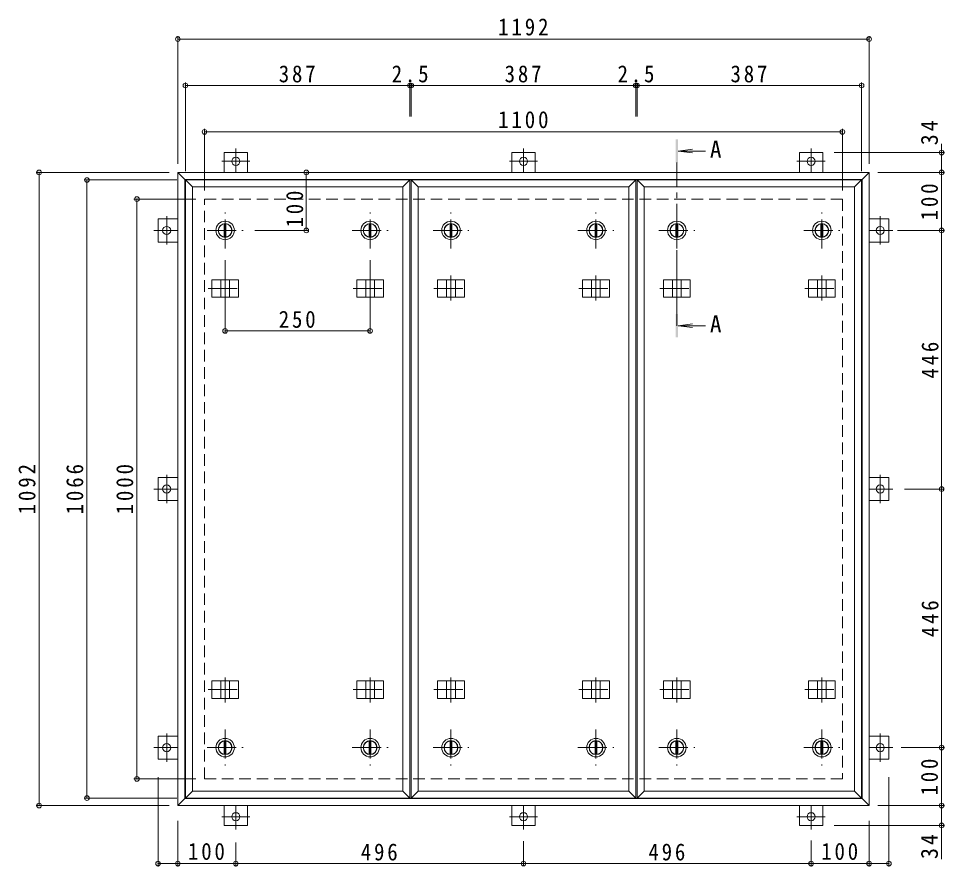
# Model space of a CAD drawing. Units: millimetres at full size, sheet at 1:10. Extents: x -1813 to 1949, y -1353 to 1377.
# Drawn here: x -1778 to -181, y -86 to 1377 of the extents above; entities that cross this region are included whole.
import ezdxf
from ezdxf.enums import TextEntityAlignment as Align

# ---------------------------------------------------------------- set-up
doc = ezdxf.new("R2010")
doc.units = ezdxf.units.MM
doc.header["$LTSCALE"] = 10
doc.header["$PDMODE"] = 32
doc.header["$PDSIZE"] = 8
doc.linetypes.add('CHAIN1', pattern=[8, 5, -1, 1, -1])
doc.linetypes.add('DASHED2', pattern=[3, 2, -1])
for name, color, linetype, lineweight in [('0-1_躯体', 2, 'DASHED2', 9), ('0-2_仕上', 3, 'Continuous', 9), ('0-3_建具', 4, 'Continuous', 9), ('0-5_寸法', 4, 'Continuous', 9), ('0-C', 2, 'Continuous', 9), ('0-E', 3, 'Continuous', 9), ('0-F', 7, 'Continuous', 9)]:
    doc.layers.add(name, color=color, linetype=linetype, lineweight=lineweight)
doc.styles.add('ＭＳ ゴシック', font='')
doc.styles.get('ＭＳ ゴシック').set_extended_font_data('MS Gothic')

msp = doc.modelspace()

# ---------------------------------------------------------------- linework, layer by layer
at = {"layer": '0-1_躯体'}
for p, q in [((-1457.34, 1065.08), (-357.34, 1065.08)), ((-1457.34, 65.08), (-1457.34, 1065.08)), ((-357.34, 1065.08), (-357.34, 65.08)), ((-357.34, 65.08), (-1457.34, 65.08))]:
    msp.add_line(p, q, dxfattribs=at)
at = {"layer": '0-2_仕上'}
for p, q in [((-1490.34, 1098.08), (-1478.34, 1086.08)), ((-1490.34, 32.08), (-1490.34, 1098.08)), ((-1490.34, 1098.08), (-1103.34, 1098.08)), ((-1115.34, 1086.08), (-1103.34, 1098.08)), ((-1103.34, 32.08), (-1103.34, 1098.08)), ((-1100.84, 1098.08), (-1088.84, 1086.08)), ((-1100.84, 32.08), (-1100.84, 1098.08)), ((-1100.84, 1098.08), (-713.84, 1098.08)), ((-725.84, 1086.08), (-713.84, 1098.08)), ((-713.84, 32.08), (-713.84, 1098.08)), ((-711.34, 1098.08), (-699.34, 1086.08)), ((-711.34, 32.08), (-711.34, 1098.08)), ((-711.34, 1098.08), (-324.34, 1098.08)), ((-336.34, 1086.08), (-324.34, 1098.08)), ((-324.34, 32.08), (-324.34, 1098.08)), ((-1490.34, 32.08), (-1478.34, 44.08)), ((-1103.34, 32.08), (-1490.34, 32.08)), ((-1115.34, 44.08), (-1478.34, 44.08)), ((-1100.84, 32.08), (-1088.84, 44.08)), ((-713.84, 32.08), (-1100.84, 32.08)), ((-725.84, 44.08), (-1088.84, 44.08)), ((-711.34, 32.08), (-699.34, 44.08)), ((-324.34, 32.08), (-711.34, 32.08)), ((-336.34, 44.08), (-699.34, 44.08))]:
    msp.add_line(p, q, dxfattribs=at)
for points in [[(-1478.34, 44.08), (-1478.34, 1086.08), (-1115.34, 1086.08)], [(-1103.34, 32.08), (-1115.34, 44.08), (-1115.34, 1086.08)], [(-1088.84, 44.08), (-1088.84, 1086.08), (-725.84, 1086.08)], [(-713.84, 32.08), (-725.84, 44.08), (-725.84, 1086.08)], [(-699.34, 44.08), (-699.34, 1086.08), (-336.34, 1086.08)], [(-324.34, 32.08), (-336.34, 44.08), (-336.34, 1086.08)]]:
    msp.add_lwpolyline(points, dxfattribs=at)
at = {"layer": '0-3_建具', "color": 2}
for p, q in [((-1503.34, 1111.08), (-1491.34, 1099.08)), ((-1503.34, 1111.08), (-311.34, 1111.08)), ((-1503.34, 19.08), (-1503.34, 1111.08)), ((-323.34, 1099.08), (-311.34, 1111.08)), ((-311.34, 1111.08), (-311.34, 19.08)), ((-1491.34, 1099.08), (-323.34, 1099.08)), ((-1491.34, 31.08), (-1491.34, 1099.08)), ((-323.34, 31.08), (-323.34, 1099.08)), ((-1491.34, 31.08), (-1503.34, 19.08)), ((-311.34, 19.08), (-1503.34, 19.08)), ((-323.34, 31.08), (-1491.34, 31.08)), ((-323.34, 31.08), (-311.34, 19.08))]:
    msp.add_line(p, q, dxfattribs=at)
at = {"layer": '0-3_建具', "linetype": 'CHAIN1'}
for p, q in [((-1421.84, 933.2), (-1421.84, 889.96)), ((-1171.84, 933.2), (-1171.84, 889.96)), ((-1032.34, 933.2), (-1032.34, 889.96)), ((-782.34, 933.2), (-782.34, 889.96)), ((-642.84, 933.2), (-642.84, 889.96)), ((-392.84, 933.2), (-392.84, 889.96)), ((-1451.25, 911.08), (-1392.43, 911.08)), ((-1201.25, 911.08), (-1142.43, 911.08)), ((-1061.75, 911.08), (-1002.93, 911.08)), ((-811.75, 911.08), (-752.93, 911.08)), ((-672.25, 911.08), (-613.43, 911.08)), ((-422.25, 911.08), (-363.43, 911.08)), ((-1421.84, 196.96), (-1421.84, 240.2)), ((-1171.84, 196.96), (-1171.84, 240.2)), ((-1032.34, 196.96), (-1032.34, 240.2)), ((-782.34, 196.96), (-782.34, 240.2)), ((-642.84, 196.96), (-642.84, 240.2)), ((-392.84, 196.96), (-392.84, 240.2)), ((-1451.25, 219.08), (-1392.43, 219.08)), ((-1201.25, 219.08), (-1142.43, 219.08)), ((-1061.75, 219.08), (-1002.93, 219.08)), ((-811.75, 219.08), (-752.93, 219.08)), ((-672.25, 219.08), (-613.43, 219.08)), ((-422.25, 219.08), (-363.43, 219.08))]:
    msp.add_line(p, q, dxfattribs=at)
at = {"layer": '0-3_建具'}
for p, q in [((-1444.93, 926.08), (-1444.93, 896.08)), ((-1444.93, 926.08), (-1398.75, 926.08)), ((-1429.34, 926.08), (-1429.34, 896.08)), ((-1414.34, 926.08), (-1414.34, 896.08)), ((-1398.75, 926.08), (-1398.75, 896.08)), ((-1194.93, 926.08), (-1194.93, 896.08)), ((-1194.93, 926.08), (-1148.75, 926.08)), ((-1179.34, 926.08), (-1179.34, 896.08)), ((-1164.34, 926.08), (-1164.34, 896.08)), ((-1148.75, 926.08), (-1148.75, 896.08)), ((-1055.43, 926.08), (-1055.43, 896.08)), ((-1055.43, 926.08), (-1009.25, 926.08)), ((-1039.84, 926.08), (-1039.84, 896.08)), ((-1024.84, 926.08), (-1024.84, 896.08)), ((-1009.25, 926.08), (-1009.25, 896.08)), ((-805.43, 926.08), (-805.43, 896.08)), ((-805.43, 926.08), (-759.25, 926.08)), ((-789.84, 926.08), (-789.84, 896.08)), ((-774.84, 926.08), (-774.84, 896.08)), ((-759.25, 926.08), (-759.25, 896.08)), ((-665.93, 926.08), (-665.93, 896.08)), ((-665.93, 926.08), (-619.75, 926.08)), ((-650.34, 926.08), (-650.34, 896.08)), ((-635.34, 926.08), (-635.34, 896.08)), ((-619.75, 926.08), (-619.75, 896.08)), ((-415.93, 926.08), (-415.93, 896.08)), ((-415.93, 926.08), (-369.75, 926.08)), ((-400.34, 926.08), (-400.34, 896.08)), ((-385.34, 926.08), (-385.34, 896.08)), ((-369.75, 926.08), (-369.75, 896.08)), ((-1444.93, 896.08), (-1398.75, 896.08)), ((-1194.93, 896.08), (-1148.75, 896.08)), ((-1055.43, 896.08), (-1009.25, 896.08)), ((-805.43, 896.08), (-759.25, 896.08)), ((-665.93, 896.08), (-619.75, 896.08)), ((-415.93, 896.08), (-369.75, 896.08)), ((-1444.93, 204.08), (-1444.93, 234.08)), ((-1444.93, 234.08), (-1398.75, 234.08)), ((-1429.34, 204.08), (-1429.34, 234.08)), ((-1414.34, 204.08), (-1414.34, 234.08)), ((-1398.75, 204.08), (-1398.75, 234.08)), ((-1194.93, 204.08), (-1194.93, 234.08)), ((-1194.93, 234.08), (-1148.75, 234.08)), ((-1179.34, 204.08), (-1179.34, 234.08)), ((-1164.34, 204.08), (-1164.34, 234.08)), ((-1148.75, 204.08), (-1148.75, 234.08)), ((-1055.43, 204.08), (-1055.43, 234.08)), ((-1055.43, 234.08), (-1009.25, 234.08)), ((-1039.84, 204.08), (-1039.84, 234.08)), ((-1024.84, 204.08), (-1024.84, 234.08)), ((-1009.25, 204.08), (-1009.25, 234.08)), ((-805.43, 204.08), (-805.43, 234.08)), ((-805.43, 234.08), (-759.25, 234.08)), ((-789.84, 204.08), (-789.84, 234.08)), ((-774.84, 204.08), (-774.84, 234.08)), ((-759.25, 204.08), (-759.25, 234.08)), ((-665.93, 204.08), (-665.93, 234.08)), ((-665.93, 234.08), (-619.75, 234.08)), ((-650.34, 204.08), (-650.34, 234.08)), ((-635.34, 204.08), (-635.34, 234.08)), ((-619.75, 204.08), (-619.75, 234.08)), ((-415.93, 204.08), (-415.93, 234.08)), ((-415.93, 234.08), (-369.75, 234.08)), ((-400.34, 204.08), (-400.34, 234.08)), ((-385.34, 204.08), (-385.34, 234.08)), ((-369.75, 204.08), (-369.75, 234.08)), ((-1444.93, 204.08), (-1398.75, 204.08)), ((-1194.93, 204.08), (-1148.75, 204.08)), ((-1055.43, 204.08), (-1009.25, 204.08)), ((-805.43, 204.08), (-759.25, 204.08)), ((-665.93, 204.08), (-619.75, 204.08)), ((-415.93, 204.08), (-369.75, 204.08))]:
    msp.add_line(p, q, dxfattribs=at)
at = {"layer": '0-5_寸法'}
for p, q in [((-640.84, 1148.06), (-616.05, 1151.32)), ((-640.84, 1148.06), (-616.05, 1144.79)), ((-640.84, 1148.06), (-593.37, 1148.06)), ((-640.84, 846.77), (-616.05, 850.03)), ((-640.84, 846.77), (-616.05, 843.51)), ((-640.84, 846.77), (-593.37, 846.77))]:
    msp.add_line(p, q, dxfattribs=at)
at = {"layer": '0-5_寸法', "linetype": 'CHAIN1'}
msp.add_line((-642.84, 846.77), (-642.84, 1128.06), dxfattribs=at)
at = {"layer": '0-5_寸法'}
for points in [[(-640.84, 1168.06), (-644.84, 1168.06), (-640.84, 1128.06), (-644.84, 1128.06)], [(-640.84, 826.77), (-644.84, 826.77), (-640.84, 866.77), (-644.84, 866.77)]]:
    msp.add_solid(points, dxfattribs=at)
at = {"layer": '0-C', "linetype": 'CHAIN1'}
for p, q in [((-1421.84, 980.08), (-1421.84, 1042.08)), ((-1171.84, 980.08), (-1171.84, 1042.08)), ((-1032.34, 980.08), (-1032.34, 1042.08)), ((-782.34, 980.08), (-782.34, 1042.08)), ((-642.84, 980.08), (-642.84, 1042.08)), ((-392.84, 980.08), (-392.84, 1042.08)), ((-1452.84, 1011.08), (-1390.84, 1011.08)), ((-1202.84, 1011.08), (-1140.84, 1011.08)), ((-1063.34, 1011.08), (-1001.34, 1011.08)), ((-813.34, 1011.08), (-751.34, 1011.08)), ((-673.84, 1011.08), (-611.84, 1011.08)), ((-423.84, 1011.08), (-361.84, 1011.08)), ((-1421.84, 150.08), (-1421.84, 88.08)), ((-1171.84, 150.08), (-1171.84, 88.08)), ((-1032.34, 150.08), (-1032.34, 88.08)), ((-782.34, 150.08), (-782.34, 88.08)), ((-642.84, 150.08), (-642.84, 88.08)), ((-392.84, 150.08), (-392.84, 88.08)), ((-1452.84, 119.08), (-1390.84, 119.08)), ((-1202.84, 119.08), (-1140.84, 119.08)), ((-1063.34, 119.08), (-1001.34, 119.08)), ((-813.34, 119.08), (-751.34, 119.08)), ((-673.84, 119.08), (-611.84, 119.08)), ((-423.84, 119.08), (-361.84, 119.08))]:
    msp.add_line(p, q, dxfattribs=at)
at = {"layer": '0-C'}
for p, q in [((-1423.34, 1022.48), (-1423.34, 999.68)), ((-1420.34, 1022.48), (-1420.34, 999.68)), ((-1173.34, 1022.48), (-1173.34, 999.68)), ((-1170.34, 1022.48), (-1170.34, 999.68)), ((-1033.84, 1022.48), (-1033.84, 999.68)), ((-1030.84, 1022.48), (-1030.84, 999.68)), ((-783.84, 1022.48), (-783.84, 999.68)), ((-780.84, 1022.48), (-780.84, 999.68)), ((-644.34, 1022.48), (-644.34, 999.68)), ((-641.34, 1022.48), (-641.34, 999.68)), ((-394.34, 1022.48), (-394.34, 999.68)), ((-391.34, 1022.48), (-391.34, 999.68)), ((-1423.34, 107.68), (-1423.34, 130.48)), ((-1420.34, 107.68), (-1420.34, 130.48)), ((-1173.34, 107.68), (-1173.34, 130.48)), ((-1170.34, 107.68), (-1170.34, 130.48)), ((-1033.84, 107.68), (-1033.84, 130.48)), ((-1030.84, 107.68), (-1030.84, 130.48)), ((-783.84, 107.68), (-783.84, 130.48)), ((-780.84, 107.68), (-780.84, 130.48)), ((-644.34, 107.68), (-644.34, 130.48)), ((-641.34, 107.68), (-641.34, 130.48)), ((-394.34, 107.68), (-394.34, 130.48)), ((-391.34, 107.68), (-391.34, 130.48))]:
    msp.add_line(p, q, dxfattribs=at)
for centre, radius in [((-1421.84, 1011.08), 16), ((-1421.84, 1011.08), 12), ((-1421.84, 1011.08), 11.5), ((-1171.84, 1011.08), 16), ((-1171.84, 1011.08), 12), ((-1171.84, 1011.08), 11.5), ((-1032.34, 1011.08), 16), ((-1032.34, 1011.08), 12), ((-1032.34, 1011.08), 11.5), ((-782.34, 1011.08), 16), ((-782.34, 1011.08), 12), ((-782.34, 1011.08), 11.5), ((-642.84, 1011.08), 16), ((-642.84, 1011.08), 12), ((-642.84, 1011.08), 11.5), ((-392.84, 1011.08), 16), ((-392.84, 1011.08), 12), ((-392.84, 1011.08), 11.5), ((-1421.84, 119.08), 16), ((-1421.84, 119.08), 12), ((-1421.84, 119.08), 11.5), ((-1171.84, 119.08), 16), ((-1171.84, 119.08), 12), ((-1171.84, 119.08), 11.5), ((-1032.34, 119.08), 16), ((-1032.34, 119.08), 12), ((-1032.34, 119.08), 11.5), ((-782.34, 119.08), 16), ((-782.34, 119.08), 12), ((-782.34, 119.08), 11.5), ((-642.84, 119.08), 16), ((-642.84, 119.08), 12), ((-642.84, 119.08), 11.5), ((-392.84, 119.08), 16), ((-392.84, 119.08), 12), ((-392.84, 119.08), 11.5)]:
    msp.add_circle(centre, radius, dxfattribs=at)
at = {"layer": '0-E', "linetype": 'CHAIN1'}
for p, q in [((-1403.34, 1152.25), (-1403.34, 1111.08)), ((-907.34, 1152.25), (-907.34, 1111.08)), ((-411.34, 1152.25), (-411.34, 1111.08)), ((-1378.96, 1130.28), (-1427.72, 1130.28)), ((-882.96, 1130.28), (-931.72, 1130.28)), ((-386.96, 1130.28), (-435.72, 1130.28)), ((-1522.54, 1035.45), (-1522.54, 986.7)), ((-292.14, 986.7), (-292.14, 1035.45)), ((-1544.51, 1011.08), (-1503.34, 1011.08)), ((-270.17, 1011.08), (-311.34, 1011.08)), ((-1522.54, 589.45), (-1522.54, 540.7)), ((-292.14, 540.7), (-292.14, 589.45)), ((-1544.51, 565.08), (-1503.34, 565.08)), ((-270.17, 565.08), (-311.34, 565.08)), ((-1522.54, 143.45), (-1522.54, 94.7)), ((-292.14, 94.7), (-292.14, 143.45)), ((-1544.51, 119.08), (-1503.34, 119.08)), ((-270.17, 119.08), (-311.34, 119.08)), ((-1403.34, -22.1), (-1403.34, 19.08)), ((-907.34, -22.1), (-907.34, 19.08)), ((-411.34, -22.1), (-411.34, 19.08)), ((-1427.72, -0.12), (-1378.96, -0.12)), ((-931.72, -0.12), (-882.96, -0.12)), ((-435.72, -0.12), (-386.96, -0.12))]:
    msp.add_line(p, q, dxfattribs=at)
at = {"layer": '0-E'}
for p, q in [((-1423.34, 1145.28), (-1383.34, 1145.28)), ((-1423.34, 1145.28), (-1423.34, 1111.08)), ((-1383.34, 1145.28), (-1383.34, 1111.08)), ((-927.34, 1145.28), (-887.34, 1145.28)), ((-927.34, 1145.28), (-927.34, 1111.08)), ((-887.34, 1145.28), (-887.34, 1111.08)), ((-431.34, 1145.28), (-391.34, 1145.28)), ((-431.34, 1145.28), (-431.34, 1111.08)), ((-391.34, 1145.28), (-391.34, 1111.08)), ((-1537.54, 991.08), (-1537.54, 1031.08)), ((-1537.54, 1031.08), (-1503.34, 1031.08)), ((-277.14, 1031.08), (-311.34, 1031.08)), ((-277.14, 1031.08), (-277.14, 991.08)), ((-1537.54, 991.08), (-1503.34, 991.08)), ((-277.14, 991.08), (-311.34, 991.08)), ((-1537.54, 545.08), (-1537.54, 585.08)), ((-1537.54, 585.08), (-1503.34, 585.08)), ((-277.14, 585.08), (-311.34, 585.08)), ((-277.14, 585.08), (-277.14, 545.08)), ((-1537.54, 545.08), (-1503.34, 545.08)), ((-277.14, 545.08), (-311.34, 545.08)), ((-1537.54, 99.08), (-1537.54, 139.08)), ((-1537.54, 139.08), (-1503.34, 139.08)), ((-277.14, 139.08), (-311.34, 139.08)), ((-277.14, 139.08), (-277.14, 99.08)), ((-1537.54, 99.08), (-1503.34, 99.08)), ((-277.14, 99.08), (-311.34, 99.08)), ((-1423.34, -15.12), (-1423.34, 19.08)), ((-1383.34, -15.12), (-1383.34, 19.08)), ((-927.34, -15.12), (-927.34, 19.08)), ((-887.34, -15.12), (-887.34, 19.08)), ((-431.34, -15.12), (-431.34, 19.08)), ((-391.34, -15.12), (-391.34, 19.08)), ((-1383.34, -15.12), (-1423.34, -15.12)), ((-887.34, -15.12), (-927.34, -15.12)), ((-391.34, -15.12), (-431.34, -15.12))]:
    msp.add_line(p, q, dxfattribs=at)
for centre in [(-1403.34, 1130.28), (-907.34, 1130.28), (-411.34, 1130.28), (-1522.54, 1011.08), (-292.14, 1011.08), (-1522.54, 565.08), (-292.14, 565.08), (-1522.54, 119.08), (-292.14, 119.08), (-1403.34, -0.12), (-907.34, -0.12), (-411.34, -0.12)]:
    msp.add_circle(centre, 7, dxfattribs=at)
at = {"layer": '0-F'}
for p, q in [((-1503.34, 1126.08), (-1503.34, 1346.08)), ((-311.34, 1126.08), (-311.34, 1346.08)), ((-1503.34, 1341.08), (-311.34, 1341.08)), ((-1490.34, 1113.08), (-1490.34, 1266.08)), ((-1103.34, 1264.08), (-1103.34, 1207.67)), ((-1100.84, 1264.08), (-1100.84, 1207.67)), ((-713.84, 1264.08), (-713.84, 1207.67)), ((-711.34, 1264.08), (-711.34, 1207.67)), ((-324.34, 1113.08), (-324.34, 1266.08)), ((-1490.34, 1261.08), (-1103.34, 1261.08)), ((-1103.34, 1261.08), (-1100.84, 1261.08)), ((-1100.84, 1261.08), (-713.84, 1261.08)), ((-713.84, 1261.08), (-711.34, 1261.08)), ((-711.34, 1261.08), (-324.34, 1261.08)), ((-1457.34, 1080.08), (-1457.34, 1186.08)), ((-357.34, 1080.08), (-357.34, 1186.08)), ((-1457.34, 1181.08), (-357.34, 1181.08)), ((-186.36, 1145.28), (-186.36, 1160.46)), ((-181.36, 1145.28), (-371.34, 1145.28)), ((-186.36, 1111.08), (-186.36, 1145.28)), ((-1518.34, 1111.08), (-1747.6, 1111.08)), ((-1742.6, 19.08), (-1742.6, 1111.08)), ((-1281.92, 1111.08), (-1281.92, 1011.08)), ((-296.34, 1111.08), (-181.36, 1111.08)), ((-186.36, 1011.08), (-186.36, 1111.08)), ((-1505.34, 1098.08), (-1665.13, 1098.08)), ((-1660.13, 32.08), (-1660.13, 1098.08)), ((-1472.34, 1065.08), (-1578.96, 1065.08)), ((-1573.96, 65.08), (-1573.96, 1065.08)), ((-1278.92, 1011.08), (-1370.84, 1011.08)), ((-262.41, 1011.08), (-181.36, 1011.08)), ((-186.36, 565.08), (-186.36, 1011.08)), ((-1421.84, 834.78), (-1421.84, 960.08)), ((-1171.84, 834.78), (-1171.84, 960.08)), ((-1421.84, 837.78), (-1171.84, 837.78)), ((-183.36, 565.08), (-250.17, 565.08)), ((-186.36, 119.08), (-186.36, 565.08)), ((-255.82, 119.08), (-181.36, 119.08)), ((-186.36, 19.08), (-186.36, 119.08)), ((-1472.34, 65.08), (-1578.96, 65.08)), ((-1537.54, -85.92), (-1537.54, 67.87)), ((-277.14, -85.92), (-277.14, 67.87)), ((-1505.34, 32.08), (-1665.13, 32.08)), ((-1518.34, 19.08), (-1747.6, 19.08)), ((-296.34, 19.08), (-181.36, 19.08)), ((-186.36, 19.08), (-186.36, -15.12)), ((-1503.34, -7.13), (-1503.34, -85.92)), ((-181.36, -15.12), (-371.34, -15.12)), ((-311.34, -7.13), (-311.34, -85.92)), ((-186.36, -15.12), (-186.36, -73.07)), ((-1403.34, -44.43), (-1403.34, -85.92)), ((-907.34, -83.92), (-907.34, -42.1)), ((-411.34, -41.06), (-411.34, -85.92)), ((-1537.54, -80.92), (-1503.34, -80.92)), ((-1503.34, -80.92), (-1403.34, -80.92)), ((-1403.34, -80.92), (-907.34, -80.92)), ((-907.34, -80.92), (-411.34, -80.92)), ((-411.34, -80.92), (-311.34, -80.92)), ((-311.34, -80.92), (-277.14, -80.92))]:
    msp.add_line(p, q, dxfattribs=at)
for p in [(-1503.34, 1341.08), (-311.34, 1341.08), (-1490.34, 1261.08), (-1103.34, 1261.08), (-1100.84, 1261.08), (-713.84, 1261.08), (-711.34, 1261.08), (-324.34, 1261.08), (-1457.34, 1181.08), (-357.34, 1181.08), (-186.36, 1145.28), (-1742.6, 1111.08), (-1660.13, 1098.08), (-1281.92, 1111.08), (-186.36, 1111.08), (-1573.96, 1065.08), (-1281.92, 1011.08), (-186.36, 1011.08), (-1421.84, 837.78), (-1171.84, 837.78), (-186.36, 565.08), (-186.36, 119.08), (-1573.96, 65.08), (-1660.13, 32.08), (-1742.6, 19.08), (-186.36, 19.08), (-186.36, -15.12), (-1537.54, -80.92), (-1503.34, -80.92), (-1403.34, -80.92), (-907.34, -80.92), (-411.34, -80.92), (-311.34, -80.92), (-277.14, -80.92)]:
    msp.add_point(p, dxfattribs=at)

# ---------------------------------------------------------------- texts
at = {"layer": '0-5_寸法', "color": 2, "style": 'ＭＳ ゴシック'}
for p in [(-585.81, 1127.66), (-585.81, 826.37)]:
    msp.add_text('A', height=29.33, dxfattribs=at).set_placement(p, align=Align.BOTTOM_LEFT)
at = {"layer": '0-F', "color": 2, "char_height": 29.33, "attachment_point": 7, "style": 'ＭＳ ゴシック'}
for s, insert in [('\\T1.28;\\W0.9;1192', (-951.09, 1347.08)), ('\\T1.27;\\W0.9;387', (-1329.34, 1266.08)), ('\\T1.27;\\W0.9;2.5', (-1134.59, 1266.08)), ('\\T1.27;\\W0.9;387', (-939.84, 1266.08)), ('\\T1.27;\\W0.9;2.5', (-745.09, 1266.08)), ('\\T1.27;\\W0.9;387', (-550.34, 1266.08)), ('\\T1.28;\\W0.9;1100', (-951.09, 1187.08)), ('\\T1.27;\\W0.9;250', (-1329.34, 842.78)), ('\\T1.27;\\W0.9;100', (-1485.84, -74.92)), ('\\T1.27;\\W0.9;496', (-1187.84, -75.92)), ('\\T1.27;\\W0.9;496', (-691.84, -75.92)), ('\\T1.27;\\W0.9;100', (-393.84, -74.92))]:
    msp.add_mtext(s, dxfattribs=dict(at, insert=insert))
at = {"layer": '0-F', "color": 2, "char_height": 29.33, "attachment_point": 7, "rotation": 90, "style": 'ＭＳ ゴシック'}
for s, insert in [('\\T1.27;\\W0.95;34', (-192.36, 1157.96)), ('\\T1.27;\\W0.9;100', (-192.36, 1028.58)), ('\\T1.27;\\W0.9;100', (-1286.92, 1016.17)), ('\\T1.27;\\W0.9;446', (-191.36, 755.58)), ('\\T1.28;\\W0.9;1092', (-1748.6, 521.33)), ('\\T1.28;\\W0.9;1066', (-1666.13, 521.33)), ('\\T1.28;\\W0.9;1000', (-1579.96, 521.33)), ('\\T1.27;\\W0.9;446', (-191.36, 309.58)), ('\\T1.27;\\W0.9;100', (-192.36, 36.58)), ('\\T1.27;\\W0.95;34', (-192.36, -73.07))]:
    msp.add_mtext(s, dxfattribs=dict(at, insert=insert))

doc.saveas('drawing.dxf')
